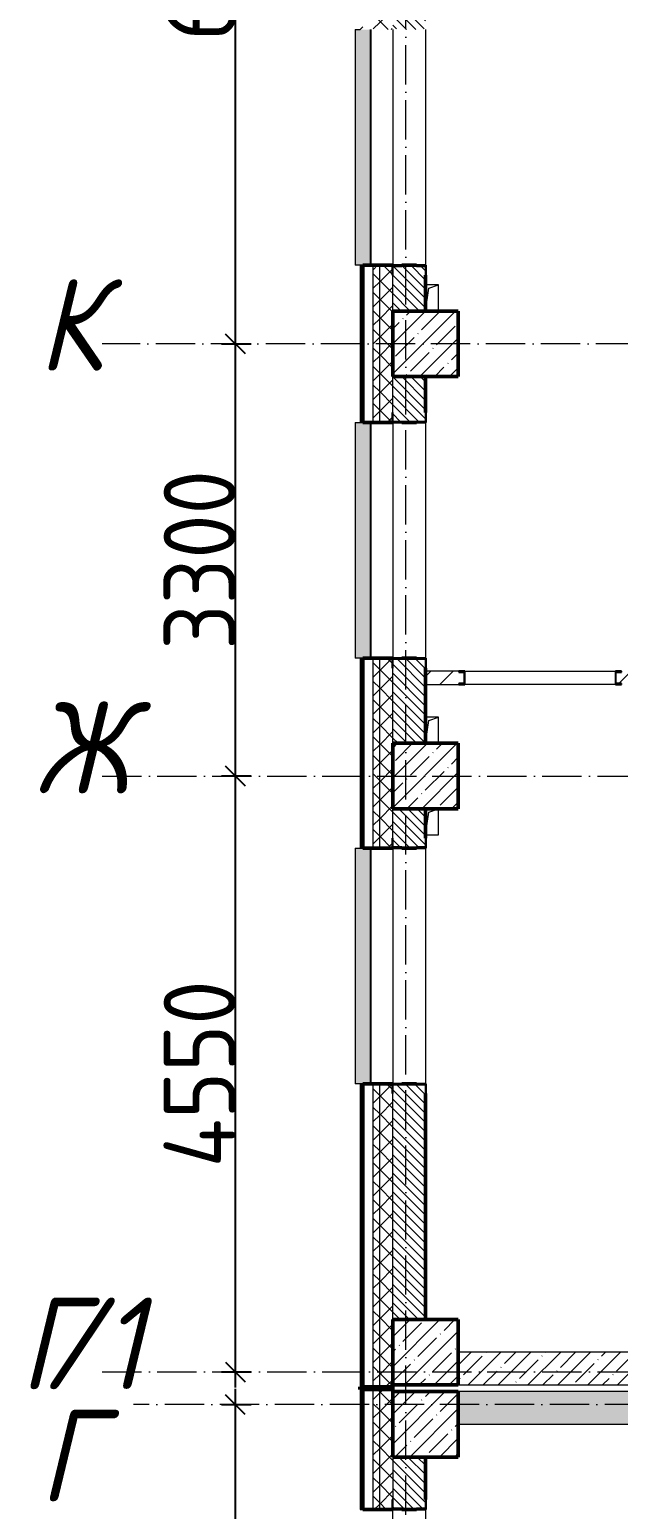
# Model space of a CAD drawing. Header units: millimetres. Extents: x -12989 to 629078, y -109036 to 555275.
# Drawn here: x 511344 to 515841, y 99365 to 110665 of the extents above; entities that cross this region are included whole.
import ezdxf

# ---------------------------------------------------------------- set-up
doc = ezdxf.new("R2010")
doc.units = ezdxf.units.MM
doc.linetypes.add('50_200_ШТРИХ_1Т_ш5_п1_п1_', pattern=[700, 500, -100, 0, -100])
for name, color, linetype, lineweight in [('A-____-____-DIMS', 7, 'Continuous', 9), ('A-GENM-____-MCUT', 7, 'Continuous', 25), ('A-GENM-____-OTLN', 7, 'Continuous', 9), ('A-GENM-____-OTLN-1', 7, 'Continuous', 25), ('A-GLAZ-____-OTLN', 7, 'Continuous', 9), ('A-WALL-____-MCUT-1', 7, 'Continuous', 9), ('A-WALL-____-MCUT-2', 7, 'Continuous', 50), ('A-WALL-____-MCUT-3', 7, 'Continuous', 9), ('A-WALL-____-OTLN', 7, 'Continuous', 9), ('A-WALL-____-PATT-1', 7, 'Continuous', 9), ('A-WALL-FNSH-MCUT-1', 7, 'Continuous', 9), ('I-WALL-____-OTLN', 7, 'Continuous', 9), ('S-COLS-____-MCUT', 7, 'Continuous', 50), ('S-COLS-____-OTLN', 7, 'Continuous', 9), ('S-GRID-____-IDEN', 7, 'Continuous', 9), ('S-GRID-____-OTLN-1', 7, '50_200_ШТРИХ_1Т_ш5_п1_п1_', 9)]:
    doc.layers.add(name, color=color, linetype=linetype, lineweight=lineweight)
doc.layers.add('A-GLAZ-____-OTLN-1', color=7, linetype='Continuous', lineweight=9, true_color=0xc0c0c0)
doc.styles.add('ISOCPEUR_I', font='isocpeui.ttf', dxfattribs={"width": 0.9, "height": 2.5})
doc.styles.add('ISOCPEUR_I_9', font='isocpeui.ttf', dxfattribs={"width": 0.9, "height": 250})
doc.styles.add('СПДС', font='isocpeur.ttf', dxfattribs={"width": 0.9})
doc.dimstyles.new('ISO-2_5_0_9К_БОЛЬШОЙ_ОСИ', dxfattribs={"dimscale": 304.8, "dimtxt": 248.995294, "dimasz": 0.492126, "dimexe": 0.393701, "dimexo": 0, "dimgap": 0, "dimtad": 1, "dimdec": 0, "dimzin": 0, "dimdsep": 46, "dimtxsty": 'ISOCPEUR_I_9', "dimblk1": 'OBLIQUE', "dimblk2": 'OBLIQUE', "dimsah": 1, "dimcen": 0.09, "dimdle": 0.393701, "dimazin": 0, "dimtfac": 1, "dimtdec": 4, "dimtix": 1, "dimtmove": 0, "dimatfit": 3, "dimfxl": 1, "dimtvp": 1, "dimtolj": 1, "dimtzin": 0, "dimarcsym": 2})
pattern_1 = [(135, (516567.8, 90784.41), (-35.35534, -35.35534), [])]
pattern_2 = [(45, (516567.8, 90784.41), (-70.71068, 70.71068), []), (135, (516567.8, 90784.41), (-70.71068, -70.71068), [])]
pattern_3 = [(45, (516567.8, 90784.41), (-114.0493, 114.0493), []), (45, (516681.85, 90784.41), (-114.0493, 114.0493), [201.612, -40.322, 3.353, -36.97])]
pattern_4 = [(45, (516567.8, 90784.41), (-85.5366, 85.5366), []), (45, (516624.82, 90784.41), (-85.5366, 85.5366), [])]

# ---------------------------------------------------------------- blocks, each defined once
blk = doc.blocks.new('BSC_Колонна _Прямоугольная - 500х500-V42-АР1_План отверстий 2 этажа в осях 1-64_А-ГГ')
at = {"layer": 'S-COLS-____-OTLN'}
h = blk.add_hatch(dxfattribs=at)
h.set_pattern_fill('FP_71', color=256, style=0, pattern_type=2)
h.set_pattern_definition([(45, (2200, -9781.04), (-114.0493, 114.0493), []), (45, (2314.05, -9781.04), (-114.0493, 114.0493), [201.612, -40.322, 3.353, -36.97])])
h.paths.add_polyline_path([(-250, -250), (250, -250), (250, 250), (-250, 250)], flags=0)
at = {"layer": 'S-COLS-____-MCUT'}
for p, q in [((250, 250), (-250, 250)), ((-250, 250), (-250, -250)), ((250, -250), (250, 250)), ((-250, -250), (250, -250))]:
    blk.add_line(p, q, dxfattribs=at)
blk = doc.blocks.new('BSC_Колонна _Прямоугольная - 500х500-V45-АР1_План отверстий 2 этажа в осях 1-64_А-ГГ')
at = {"layer": 'S-COLS-____-OTLN'}
h = blk.add_hatch(dxfattribs=at)
h.set_pattern_fill('FP_74', color=256, style=0, pattern_type=2)
h.set_pattern_definition([(45, (2200, -17481.04), (-114.0493, 114.0493), []), (45, (2314.05, -17481.04), (-114.0493, 114.0493), [201.612, -40.322, 3.353, -36.97])])
h.paths.add_polyline_path([(-250, -250), (250, -250), (250, 250), (-250, 250)], flags=0)
at = {"layer": 'S-COLS-____-MCUT'}
for p, q in [((250, 250), (-250, 250)), ((-250, 250), (-250, -250)), ((250, -250), (250, 250)), ((-250, -250), (250, -250))]:
    blk.add_line(p, q, dxfattribs=at)
blk = doc.blocks.new('BSC_Колонна _Прямоугольная - 500х500-V100-АР1_План отверстий 2 этажа в осях 1-64_А-ГГ')
at = {"layer": 'S-COLS-____-OTLN'}
h = blk.add_hatch(dxfattribs=at)
h.set_pattern_fill('FP_129', color=256, style=0, pattern_type=2)
h.set_pattern_definition([(45, (2200, -14181.04), (-114.0493, 114.0493), []), (45, (2314.05, -14181.04), (-114.0493, 114.0493), [201.612, -40.322, 3.353, -36.97])])
h.paths.add_polyline_path([(-250, -250), (250, -250), (250, 250), (-250, 250)], flags=0)
at = {"layer": 'S-COLS-____-MCUT'}
for p, q in [((250, 250), (-250, 250)), ((-250, 250), (-250, -250)), ((250, -250), (250, 250)), ((-250, -250), (250, -250))]:
    blk.add_line(p, q, dxfattribs=at)
blk = doc.blocks.new('BSC_Колонна _Прямоугольная - 500х500-V137-АР1_План отверстий 2 этажа в осях 1-64_А-ГГ')
at = {"layer": 'S-COLS-____-OTLN'}
h = blk.add_hatch(dxfattribs=at)
h.set_pattern_fill('FP_167', color=256, style=0, pattern_type=2)
h.set_pattern_definition([(45, (2200, -9231.04), (-114.0493, 114.0493), []), (45, (2314.05, -9231.04), (-114.0493, 114.0493), [201.612, -40.322, 3.353, -36.97])])
h.paths.add_polyline_path([(-250, -250), (250, -250), (250, 250), (-250, 250), (-250, 105)], flags=0)
at = {"layer": 'S-COLS-____-MCUT'}
for p, q in [((250, 250), (-250, 250)), ((-250, 250), (-250, -250)), ((250, -250), (250, 250)), ((-250, -250), (250, -250))]:
    blk.add_line(p, q, dxfattribs=at)
blk = doc.blocks.new('Фахверк_СКБ_Уголок - 250_2700-27497298-АР1_План отверстий 2 этажа в осях 1-64_А-ГГ')
at = {"layer": 'A-GENM-____-MCUT'}
for p, q in [((200, 181), (125, 181)), ((125, 181), (125, 106)), ((131, 106), (131, 175)), ((131, 175), (200, 175)), ((200, 175), (200, 181)), ((125, 106), (131, 106)), ((131, -6), (125, -6)), ((125, -6), (125, -81)), ((125, -81), (200, -81)), ((131, -75), (131, -6)), ((200, -75), (131, -75)), ((200, -81), (200, -75))]:
    blk.add_line(p, q, dxfattribs=at)
blk = doc.blocks.new('154_Стойка_СКБ_Швеллер - СМ-2180_100-28318692-АР1_План отверстий 2 этажа в осях 1-64_А-ГГ')
at = {"layer": 'A-GENM-____-MCUT'}
for p, q in [((171, 50), (125, 50)), ((125, 50), (125, -50)), ((129.5, 42.4), (171, 42.4)), ((129.5, -42.4), (129.5, 42.4)), ((171, 42.4), (171, 50)), ((125, -50), (171, -50)), ((171, -42.4), (129.5, -42.4)), ((171, -50), (171, -42.4))]:
    blk.add_line(p, q, dxfattribs=at)
blk = doc.blocks.new('Стены 5 - Стены 4-30145060-АР1_План отверстий 2 этажа в осях 1-64_А-ГГ')
at = {"layer": 'A-WALL-____-MCUT-2'}
for p, q in [((-1844, 41030), (-1844, 41010)), ((-1594, 41030), (-1844, 41030)), ((-1594, 41010), (-1594, 41030)), ((-1844, 41010), (-1594, 41010))]:
    blk.add_line(p, q, dxfattribs=at)
blk = doc.blocks.new('AR_Отверстие прямоугольное _в плите_ - AR_Отверстие прямоугольное _в плите_-V158-АР1_План отверстий 2 этажа в осях 1-64_А-ГГ')
at = {"layer": 'A-GENM-____-OTLN'}
for p, q in [((50, 100), (-50, 100)), ((-50, -100), (-25, 75)), ((-25, 75), (50, 100)), ((50, -100), (50, 100))]:
    blk.add_line(p, q, dxfattribs=at)
blk = doc.blocks.new('AR_Отверстие прямоугольное _в плите_ - AR_Отверстие прямоугольное _в плите_-30510733-АР1_План отверстий 2 этажа в осях 1-64_А-ГГ')
at = {"layer": 'A-GENM-____-OTLN'}
for p, q in [((-50, -100), (-25, 75)), ((-25, 75), (50, 100)), ((50, -100), (50, 100)), ((-50, -100), (50, -100))]:
    blk.add_line(p, q, dxfattribs=at)
blk = doc.blocks.new('Отлив_СКБ - Отлив витража_120_НВФ-31885689-АР1_План отверстий 2 этажа в осях 1-64_А-ГГ')
at = {"layer": 'A-GLAZ-____-OTLN-1'}
for points in [[(1800, 2), (1800, 120), (0, 120), (0, 2), (1103, 2)], [(1103, 0), (1800, 0), (1800, 2), (0, 2), (0, 0)]]:
    blk.add_hatch(color=256, dxfattribs=at).paths.add_polyline_path(points, flags=0)
at = {"layer": 'A-GLAZ-____-OTLN'}
for p, q in [((0, 83), (0, 120)), ((1800, 120), (0, 120)), ((1800, 120), (1800, 83)), ((0, 2), (1800, 2)), ((1800, 0), (0, 0))]:
    blk.add_line(p, q, dxfattribs=at)
blk = doc.blocks.new('_Oblique')
at = {"color": 0, "linetype": 'ByBlock', "lineweight": -2}
blk.add_line((-0.5, -0.5), (0.5, 0.5), dxfattribs=at)
blk = doc.blocks.new('*D2947')
at = {"layer": 'A-____-____-DIMS', "color": 0, "lineweight": -2, "transparency": 16777216}
for p, q in [((280119, -81002), (280119, -77362)), ((280013, -77482), (280239, -77482)), ((280013, -80882), (280239, -80882))]:
    blk.add_line(p, q, dxfattribs=at)
at = {"layer": 'Defpoints', "color": 0, "transparency": 16777216}
for p in [(280013, -77482), (280119, -77482), (280013, -80882)]:
    blk.add_point(p, dxfattribs=at)
at = {"layer": 'A-____-____-DIMS', "color": 0, "lineweight": -2, "transparency": 16777216, "xscale": 150, "yscale": 150, "zscale": 150}
for p, rotation in [((280119, -77482), 90), ((280119, -80882), 270)]:
    blk.add_blockref('_Oblique', p, dxfattribs=dict(at, rotation=rotation))
at = {"layer": 'A-____-____-DIMS', "color": 0, "transparency": 16777216, "insert": (279845, -79182), "char_height": 548.6, "attachment_point": 5, "rotation": 90, "style": 'СПДС'}
blk.add_mtext('\\A1;3400', dxfattribs=at)
blk = doc.blocks.new('*D2948')
at = {"layer": 'A-____-____-DIMS', "color": 0, "lineweight": -2, "transparency": 16777216}
for p, q in [((280119, -77352), (280119, -72562)), ((280013, -72682), (280239, -72682)), ((280013, -77232), (280239, -77232))]:
    blk.add_line(p, q, dxfattribs=at)
at = {"layer": 'Defpoints', "color": 0, "transparency": 16777216}
for p in [(280013, -72682), (280119, -72682), (280013, -77232)]:
    blk.add_point(p, dxfattribs=at)
at = {"layer": 'A-____-____-DIMS', "color": 0, "lineweight": -2, "transparency": 16777216, "xscale": 150, "yscale": 150, "zscale": 150}
for p, rotation in [((280119, -72682), 90), ((280119, -77232), 270)]:
    blk.add_blockref('_Oblique', p, dxfattribs=dict(at, rotation=rotation))
at = {"layer": 'A-____-____-DIMS', "color": 0, "transparency": 16777216, "insert": (279845, -74957), "char_height": 548.6, "attachment_point": 5, "rotation": 90, "style": 'СПДС'}
blk.add_mtext('\\A1;4550', dxfattribs=at)
blk = doc.blocks.new('*D2949')
at = {"layer": 'A-____-____-DIMS', "color": 0, "lineweight": -2, "transparency": 16777216}
for p, q in [((280119, -72802), (280119, -69262)), ((280013, -69382), (280239, -69382)), ((280013, -72682), (280239, -72682))]:
    blk.add_line(p, q, dxfattribs=at)
at = {"layer": 'Defpoints', "color": 0, "transparency": 16777216}
for p in [(280013, -69382), (280119, -69382), (280013, -72682)]:
    blk.add_point(p, dxfattribs=at)
at = {"layer": 'A-____-____-DIMS', "color": 0, "lineweight": -2, "transparency": 16777216, "xscale": 150, "yscale": 150, "zscale": 150}
for p, rotation in [((280119, -69382), 90), ((280119, -72682), 270)]:
    blk.add_blockref('_Oblique', p, dxfattribs=dict(at, rotation=rotation))
at = {"layer": 'A-____-____-DIMS', "color": 0, "transparency": 16777216, "insert": (279845, -71032), "char_height": 548.6, "attachment_point": 5, "rotation": 90, "style": 'СПДС'}
blk.add_mtext('\\A1;3300', dxfattribs=at)
blk = doc.blocks.new('*D2950')
at = {"layer": 'A-____-____-DIMS', "color": 0, "lineweight": -2, "transparency": 16777216}
for p, q in [((280119, -69502), (280119, -63262)), ((280013, -63382), (280239, -63382)), ((280013, -69382), (280239, -69382))]:
    blk.add_line(p, q, dxfattribs=at)
at = {"layer": 'Defpoints', "color": 0, "transparency": 16777216}
for p in [(280013, -63382), (280119, -63382), (280013, -69382)]:
    blk.add_point(p, dxfattribs=at)
at = {"layer": 'A-____-____-DIMS', "color": 0, "lineweight": -2, "transparency": 16777216, "xscale": 150, "yscale": 150, "zscale": 150}
for p, rotation in [((280119, -63382), 90), ((280119, -69382), 270)]:
    blk.add_blockref('_Oblique', p, dxfattribs=dict(at, rotation=rotation))
at = {"layer": 'A-____-____-DIMS', "color": 0, "transparency": 16777216, "insert": (279845, -66382), "char_height": 548.6, "attachment_point": 5, "rotation": 90, "style": 'СПДС'}
blk.add_mtext('\\A1;6000', dxfattribs=at)
blk = doc.blocks.new('3эт')
at = {"layer": 'S-GRID-____-OTLN-1', "color": 251, "ltscale": 0.6, "true_color": 0x636466}
for p, q in [((281420.7, -91346.1), (281420.7, -36982.5)), ((310478.4, -69382.4), (279101.9, -69382.4)), ((279101.9, -72682.4), (310478.4, -72682.4)), ((279101.9, -77232.4), (307641.3, -77232.4)), ((387845.1, -77482.4), (279340.9, -77482.4))]:
    blk.add_line(p, q, dxfattribs=at)
at = {"layer": 'S-GRID-____-IDEN', "char_height": 700, "attachment_point": 1, "style": 'ISOCPEUR_I'}
for s, insert, width in [('\\fISOCPEUR|b0|i1|c204|p34|;\\W.9;К', (278611.9, -68885.4), 223.671), ('\\fISOCPEUR|b0|i1|c204|p34|;\\W.9;Ж', (278582.9, -72114.8), 281.392), ('\\fISOCPEUR|b0|i1|c204|p34|;\\W.9;Г', (278473.1, -76664.8), 202.025), ('/1', (278639.8, -76664.8), 346.329), ('\\fISOCPEUR|b0|i1|c204|p34|;\\W.9;Г', (278620.9, -77520.9), 202.025)]:
    blk.add_mtext(s, dxfattribs=dict(at, insert=insert, width=width))
at = {"layer": 'A-____-____-DIMS'}
for base, p1, p2, override, picture, middle in [((280119.3, -63382.4), (280013.2, -69382.4), (280013.2, -63382.4), {"dimtxt": 1.8, "dimpost": '<>', "dimtxsty": 'СПДС', "dimfxl": 6000}, '*D2950', (279845, -66382.4)), ((280119.3, -69382.4), (280013.2, -72682.4), (280013.2, -69382.4), {"dimtxt": 1.8, "dimpost": '<>', "dimtxsty": 'СПДС', "dimfxl": 3300}, '*D2949', (279845, -71032.4)), ((280119.3, -72682.4), (280013.2, -77232.4), (280013.2, -72682.4), {"dimtxt": 1.8, "dimpost": '<>', "dimtxsty": 'СПДС', "dimfxl": 4550}, '*D2948', (279845, -74957.4)), ((280119.3, -77482.4), (280013.2, -80882.4), (280013.2, -77482.4), {"dimtxt": 1.8, "dimpost": '<>', "dimtxsty": 'СПДС', "dimfxl": 3400}, '*D2947', (279845, -79182.4))]:
    dim = blk.add_linear_dim(base=base, p1=p1, p2=p2, angle=90, dimstyle='ISO-2_5_0_9К_БОЛЬШОЙ_ОСИ', override=override, dxfattribs=at)
    dim.commit()
    dim.dimension.update_dxf_attribs({"geometry": picture, "text_midpoint": middle})

msp = doc.modelspace()

# ---------------------------------------------------------------- hatches: boundary and pattern name
at = {"layer": 'A-WALL-____-PATT-1'}
h = msp.add_hatch(dxfattribs=at)
h.set_pattern_fill('FP_3', color=256, style=0, pattern_type=2)
h.set_pattern_definition(pattern_4)
h.paths.add_polyline_path([(513867.7976, 100300.4504), (513887.7976, 100300.4504), (513887.7976, 102615.4504), (513867.7976, 102615.4504), (513867.7976, 101840.245)], flags=0)
h.paths.add_polyline_path([(513887.7976, 104415.4504), (513887.7976, 105865.4504), (513867.7976, 105865.4504), (513867.7976, 104415.4504)], flags=0)
h.paths.add_polyline_path([(513887.7976, 107665.4504), (513887.7976, 108865.4504), (513867.7976, 108865.4504), (513867.7976, 107665.4504)], flags=0)
h.paths.add_polyline_path([(513867.7976, 110665.4504), (513887.7976, 110665.4504), (513887.7976, 111865.4504), (513867.7976, 111865.4504)], flags=0)
h.paths.add_polyline_path([(513887.7976, 113665.4504), (513887.7976, 114865.4504), (513867.7976, 114865.4504), (513867.7976, 113665.4504)], flags=0)
h.paths.add_polyline_path([(513887.7976, 116665.4504), (513887.7976, 117590.4504), (513867.7976, 117590.4504), (513867.7976, 116665.4504)], flags=0)
h = msp.add_hatch(dxfattribs=at)
h.set_pattern_fill('FP_1', color=256, style=0, pattern_type=2)
h.set_pattern_definition(pattern_2)
h.paths.add_polyline_path([(514017.7976, 100300.4504), (514017.7976, 102615.4504), (513967.7976, 102615.4504), (513967.7976, 100300.4504)], flags=0)
h.paths.add_polyline_path([(514017.7976, 104415.4504), (514017.7976, 105865.4504), (513967.7976, 105865.4504), (513967.7976, 104415.4504)], flags=0)
h.paths.add_polyline_path([(514017.7976, 107665.4504), (514017.7976, 108865.4504), (513967.7976, 108865.4504), (513967.7976, 107665.4504)], flags=0)
h.paths.add_polyline_path([(513967.7976, 110665.4504), (514017.7976, 110665.4504), (514017.7976, 111865.4504), (513967.7976, 111865.4504)], flags=0)
h.paths.add_polyline_path([(514017.7976, 113665.4504), (514017.7976, 114865.4504), (513967.7976, 114865.4504), (513967.7976, 113665.4504)], flags=0)
h.paths.add_polyline_path([(514017.7976, 116665.4504), (514017.7976, 117515.4504), (513967.7976, 117515.4504), (513967.7976, 116665.4504)], flags=0)
h = msp.add_hatch(dxfattribs=at)
h.set_pattern_fill('FP_1', color=256, style=0, pattern_type=2)
h.set_pattern_definition(pattern_2)
h.paths.add_polyline_path([(514017.7976, 100300.4504), (514117.7976, 100300.4504), (514117.7976, 102540.4504), (514111.7976, 102540.4504), (514111.7976, 102615.4504), (514017.7976, 102615.4504), (514017.7976, 100315.4504)], flags=0)
h.paths.add_polyline_path([(514111.7976, 104415.4504), (514111.7976, 104490.4504), (514117.7976, 104490.4504), (514117.7976, 105790.4504), (514111.7976, 105790.4504), (514111.7976, 105865.4504), (514017.7976, 105865.4504), (514017.7976, 104415.4504)], flags=0)
h.paths.add_polyline_path([(514111.7976, 107665.4504), (514111.7976, 107740.4504), (514117.7976, 107740.4504), (514117.7976, 108790.4504), (514111.7976, 108790.4504), (514111.7976, 108865.4504), (514017.7976, 108865.4504), (514017.7976, 107665.4504)], flags=0)
h.paths.add_polyline_path([(514017.7976, 110665.4504), (514111.7976, 110665.4504), (514111.7976, 110740.4504), (514117.7976, 110740.4504), (514117.7976, 111790.4504), (514111.7976, 111790.4504), (514111.7976, 111865.4504), (514017.7976, 111865.4504), (514017.7976, 110671.4504)], flags=0)
h.paths.add_polyline_path([(514111.7976, 113665.4504), (514111.7976, 113740.4504), (514117.7976, 113740.4504), (514117.7976, 114790.4504), (514111.7976, 114790.4504), (514111.7976, 114865.4504), (514017.7976, 114865.4504), (514017.7976, 113665.4504)], flags=0)
h.paths.add_polyline_path([(514017.7976, 116665.4504), (514111.7976, 116665.4504), (514111.7976, 116740.4504), (514117.7976, 116740.4504), (514117.7976, 117515.4504), (514017.7976, 117515.4504), (514017.7976, 116671.4504)], flags=0)
h = msp.add_hatch(dxfattribs=at)
h.set_pattern_fill('FP_6', color=256, style=0, pattern_type=2)
h.set_pattern_definition(pattern_1)
h.paths.add_polyline_path([(514117.7976, 108515.4504), (514367.7976, 108515.4504), (514367.7976, 108859.4504), (514298.7976, 108859.4504), (514298.7976, 108865.4504), (514186.7976, 108865.4504), (514186.7976, 108859.4504), (514117.7976, 108859.4504), (514117.7976, 108720.1969)], flags=0)
h.paths.add_polyline_path([(514298.7976, 110665.4504), (514298.7976, 110671.4504), (514367.7976, 110671.4504), (514367.7976, 111859.4504), (514298.7976, 111859.4504), (514298.7976, 111865.4504), (514186.7976, 111865.4504), (514186.7976, 111859.4504), (514117.7976, 111859.4504), (514117.7976, 110671.4504), (514186.7976, 110671.4504), (514186.7976, 110665.4504)], flags=0)
h.paths.add_polyline_path([(514298.7976, 113665.4504), (514298.7976, 113671.4504), (514367.7976, 113671.4504), (514367.7976, 114015.4504), (514117.7976, 114015.4504), (514117.7976, 113671.4504), (514186.7976, 113671.4504), (514186.7976, 113665.4504)], flags=0)
h = msp.add_hatch(dxfattribs=at)
h.set_pattern_fill('FP_6', color=256, style=0, pattern_type=2)
h.set_pattern_definition(pattern_1)
h.paths.add_polyline_path([(514117.7976, 105215.4504), (514367.7976, 105215.4504), (514367.7976, 105859.4504), (514298.7976, 105859.4504), (514298.7976, 105865.4504), (514186.7976, 105865.4504), (514186.7976, 105859.4504), (514117.7976, 105859.4504), (514117.7976, 105280.2209)], flags=0)
h.paths.add_polyline_path([(514298.7976, 107665.4504), (514298.7976, 107671.4504), (514367.7976, 107671.4504), (514367.7976, 108015.4504), (514117.7976, 108015.4504), (514117.7976, 107671.4504), (514186.7976, 107671.4504), (514186.7976, 107665.4504)], flags=0)
h = msp.add_hatch(dxfattribs=at)
h.set_pattern_fill('FP_4', color=256, style=0, pattern_type=2)
h.set_pattern_definition([(45, (516567.8, 90784.41), (-84.8528, 84.8528), [])])
h.paths.add_polyline_path([(521367.7976, 105665.4504), (521367.7976, 105765.4504), (518467.7976, 105765.4504), (518467.7976, 105665.4504), (520089.0366, 105665.4504)], flags=0)
h.paths.add_polyline_path([(518417.7976, 105665.4504), (518417.7976, 105668.4504), (518464.7976, 105668.4504), (518464.7976, 105762.4504), (518417.7976, 105762.4504), (518417.7976, 105765.4504), (515863.7976, 105764.6216), (515863.7976, 105757.8504), (515822.2976, 105757.8504), (515822.2976, 105673.0504), (515863.7976, 105673.0504), (515863.7976, 105665.4504), (516554.108, 105665.4504)], flags=0)
h.paths.add_polyline_path([(514367.7976, 105665.4504), (514621.7976, 105665.4504), (514621.7976, 105673.0504), (514663.2976, 105673.0504), (514663.2976, 105757.8504), (514621.7976, 105757.8504), (514621.7976, 105765.4504), (514367.7976, 105765.4504), (514367.7976, 105673.0504)], flags=0)
h = msp.add_hatch(dxfattribs=at)
h.set_pattern_fill('FP_6', color=256, style=0, pattern_type=2)
h.set_pattern_definition(pattern_1)
h.paths.add_polyline_path([(514117.7976, 100815.4504), (514367.7976, 100815.4504), (514366.9643, 102609.4504), (514298.7976, 102609.4504), (514298.7976, 102615.4504), (514186.7976, 102615.4504), (514186.7976, 102609.4504), (514117.7976, 102609.4504), (514117.7976, 101840.245)], flags=0)
h.paths.add_polyline_path([(514298.7976, 104415.4504), (514298.7976, 104421.4504), (514367.7976, 104421.4504), (514367.7976, 104715.4504), (514117.7976, 104715.4504), (514117.7976, 104421.4504), (514186.7976, 104421.4504), (514186.7976, 104415.4504)], flags=0)
h = msp.add_hatch(dxfattribs=at)
h.set_pattern_fill('FP_25', color=256, style=0, pattern_type=2)
h.set_pattern_definition(pattern_3)
h.paths.add_polyline_path([(520972.7688, 100315.4504), (521667.7976, 100315.4504), (521667.7976, 100565.4504), (514617.7976, 100565.4504), (514617.7976, 100315.4504), (520089.0366, 100315.4504)], flags=0)
h = msp.add_hatch(dxfattribs=at)
h.set_pattern_fill('FP_3', color=256, style=0, pattern_type=2)
h.set_pattern_definition(pattern_4)
h.paths.add_polyline_path([(513867.7976, 88615.4504), (513887.7976, 88615.4504), (513887.7976, 93015.4504), (513867.7976, 93015.4504), (513867.7976, 91520.317)], flags=0)
h.paths.add_polyline_path([(513867.7976, 94815.4504), (513887.7976, 94815.4504), (513887.7976, 97565.4504), (513867.7976, 97565.4504), (513867.7976, 94960.293)], flags=0)
h.paths.add_polyline_path([(513887.7976, 99365.4504), (513887.7976, 100280.4504), (513867.7976, 100280.4504), (513867.7976, 99365.4504)], flags=0)
h = msp.add_hatch(dxfattribs=at)
h.set_pattern_fill('FP_1', color=256, style=0, pattern_type=2)
h.set_pattern_definition(pattern_2)
h.paths.add_polyline_path([(513967.7976, 88715.4504), (514017.7976, 88715.4504), (514017.7976, 93015.4504), (513967.7976, 93015.4504), (513967.7976, 91520.317)], flags=0)
h.paths.add_polyline_path([(514017.7976, 94815.4504), (514017.7976, 97565.4504), (513967.7976, 97565.4504), (513967.7976, 94815.4504)], flags=0)
h.paths.add_polyline_path([(514017.7976, 99365.4504), (514017.7976, 100300.4504), (513967.7976, 100300.4504), (513967.7976, 99365.4504)], flags=0)
h = msp.add_hatch(dxfattribs=at)
h.set_pattern_fill('FP_1', color=256, style=0, pattern_type=2)
h.set_pattern_definition(pattern_2)
h.paths.add_polyline_path([(514017.7976, 88765.4504), (514117.7976, 88765.4504), (514117.7976, 93015.4504), (514017.7976, 93015.4504), (514017.7976, 91520.317)], flags=0)
h.paths.add_polyline_path([(514117.7976, 94815.4504), (514117.7976, 97490.4504), (514111.7976, 97490.4504), (514111.7976, 97565.4504), (514017.7976, 97565.4504), (514017.7976, 94815.4504)], flags=0)
h.paths.add_polyline_path([(514111.7976, 99365.4504), (514111.7976, 99440.4504), (514117.7976, 99440.4504), (514117.7976, 100300.4504), (514017.7976, 100300.4504), (514017.7976, 99365.4504)], flags=0)
h = msp.add_hatch(dxfattribs=at)
h.set_pattern_fill('FP_25', color=256, style=0, pattern_type=2)
h.set_pattern_definition(pattern_3)
h.paths.add_polyline_path([(539217.7976, 100015.4504), (540117.7976, 100015.4504), (540117.7976, 100265.4504), (539217.7976, 100265.4504)], flags=0)
h.paths.add_polyline_path([(537117.7976, 100015.4504), (537117.7976, 100265.4504), (529467.7976, 100265.4504), (529467.7976, 100015.4504), (534228.7509, 100015.4504)], flags=0)
h.paths.add_polyline_path([(527367.7976, 100015.4504), (527367.7976, 100265.4504), (526167.7976, 100265.4504), (526167.7976, 100015.4504), (527158.8938, 100015.4504)], flags=0)
h.paths.add_polyline_path([(521856.5009, 100015.4504), (522167.7976, 100015.4504), (522167.7976, 100265.4504), (514617.7976, 100265.4504), (514617.7976, 100015.4504), (520089.0366, 100015.4504)], flags=0)
h = msp.add_hatch(dxfattribs=at)
h.set_pattern_fill('FP_6', color=256, style=0, pattern_type=2)
h.set_pattern_definition(pattern_1)
h.paths.add_polyline_path([(514117.7976, 97115.4504), (514367.7976, 97115.4504), (514367.7976, 97559.4504), (514298.7976, 97559.4504), (514298.7976, 97565.4504), (514186.7976, 97565.4504), (514186.7976, 97559.4504), (514117.7976, 97559.4504), (514117.7976, 97490.4504)], flags=0)
h.paths.add_polyline_path([(514186.7976, 99365.4504), (514298.7976, 99365.4504), (514298.7976, 99371.4504), (514367.7976, 99371.4504), (514367.7976, 99765.4504), (514117.7976, 99765.4504), (514117.7976, 99371.4504), (514186.7976, 99371.4504)], flags=0)

# ---------------------------------------------------------------- linework, layer by layer
at = {"layer": 'A-WALL-____-MCUT-1'}
for p, q in [((521667.7976, 100565.4504), (514617.7976, 100565.4504)), ((514617.7976, 100315.4504), (521667.7976, 100315.4504)), ((522167.7976, 100265.4504), (514617.7976, 100265.4504)), ((514617.7976, 100015.4504), (522167.7976, 100015.4504))]:
    msp.add_line(p, q, dxfattribs=at)
at = {"layer": 'A-WALL-____-MCUT-2'}
for p, q in [((514111.7976, 108865.4504), (513887.7976, 108865.4504)), ((513887.7976, 108865.4504), (513887.7976, 107665.4504)), ((514298.7976, 108865.4504), (514186.7976, 108865.4504)), ((514367.7976, 108515.4504), (514367.7976, 108790.4504)), ((514367.7976, 107740.4504), (514367.7976, 108015.4504)), ((513887.7976, 107665.4504), (514111.7976, 107665.4504)), ((514186.7976, 107665.4504), (514298.7976, 107665.4504)), ((514111.7976, 105865.4504), (513887.7976, 105865.4504)), ((513887.7976, 105865.4504), (513887.7976, 104415.4504)), ((514298.7976, 105865.4504), (514186.7976, 105865.4504)), ((514367.7976, 105215.4504), (514367.7976, 105790.4504)), ((514367.7976, 104490.4504), (514367.7976, 104715.4504)), ((513887.7976, 104415.4504), (514111.7976, 104415.4504)), ((514186.7976, 104415.4504), (514298.7976, 104415.4504)), ((514111.7976, 102615.4504), (513887.7976, 102615.4504)), ((513887.7976, 102615.4504), (513887.7976, 99365.4504)), ((514298.7976, 102615.4504), (514186.7976, 102615.4504)), ((514367.7976, 100815.4504), (514367.7976, 102540.4504)), ((514117.7976, 100265.4504), (514117.7976, 100315.4504)), ((514367.7976, 99440.4504), (514367.7976, 99765.4504)), ((513887.7976, 99365.4504), (514111.7976, 99365.4504)), ((514186.7976, 99365.4504), (514298.7976, 99365.4504))]:
    msp.add_line(p, q, dxfattribs=at)
at = {"layer": 'A-WALL-____-MCUT-3'}
for p, q in [((513967.7976, 107665.4504), (513967.7976, 108865.4504)), ((514017.7976, 107665.4504), (514017.7976, 108865.4504)), ((514117.7976, 108515.4504), (514117.7976, 108790.4504)), ((514117.7976, 107740.4504), (514117.7976, 108015.4504)), ((513967.7976, 104415.4504), (513967.7976, 105865.4504)), ((514017.7976, 104415.4504), (514017.7976, 105865.4504)), ((514117.7976, 105215.4504), (514117.7976, 105790.4504)), ((514117.7976, 104490.4504), (514117.7976, 104715.4504)), ((513967.7976, 99365.4504), (513967.7976, 102615.4504)), ((514017.7976, 99365.4504), (514017.7976, 102615.4504)), ((514117.7976, 100815.4504), (514117.7976, 102540.4504)), ((514117.7976, 99765.4504), (514117.7976, 99440.4504))]:
    msp.add_line(p, q, dxfattribs=at)
at = {"layer": 'A-WALL-____-OTLN'}
for p, q in [((514117.7976, 110665.4504), (514117.7976, 108865.4504)), ((514367.7976, 110665.4504), (514367.7976, 108865.4504)), ((514117.7976, 107665.4504), (514117.7976, 105865.4504)), ((514367.7976, 107665.4504), (514367.7976, 105865.4504)), ((514117.7976, 104415.4504), (514117.7976, 102615.4504)), ((514367.7976, 104415.4504), (514367.7976, 102615.4504)), ((514117.7976, 97565.4504), (514117.7976, 99365.4504)), ((514367.7976, 99365.4504), (514367.7976, 97565.4504))]:
    msp.add_line(p, q, dxfattribs=at)
at = {"layer": 'A-WALL-FNSH-MCUT-1'}
for p, q in [((513867.7976, 108865.4504), (513867.7976, 107665.4504)), ((513887.7976, 108865.4504), (513867.7976, 108865.4504)), ((513867.7976, 107665.4504), (513887.7976, 107665.4504)), ((513867.7976, 105865.4504), (513867.7976, 104415.4504)), ((513887.7976, 105865.4504), (513867.7976, 105865.4504)), ((514621.7976, 105765.4504), (514367.7976, 105765.4504)), ((514367.7976, 105665.4504), (514621.7976, 105665.4504)), ((513867.7976, 104415.4504), (513887.7976, 104415.4504)), ((513867.7976, 102615.4504), (513867.7976, 100300.4504)), ((513887.7976, 102615.4504), (513867.7976, 102615.4504)), ((513867.7976, 100300.4504), (513887.7976, 100300.4504)), ((513867.7976, 100280.4504), (513867.7976, 99365.4504)), ((513887.7976, 100280.4504), (513867.7976, 100280.4504)), ((513867.7976, 99365.4504), (513887.7976, 99365.4504))]:
    msp.add_line(p, q, dxfattribs=at)
at = {"layer": 'I-WALL-____-OTLN'}
for p, q in [((514667.7976, 105765.4504), (515817.7976, 105765.4504)), ((515817.7976, 105665.4504), (514667.7976, 105665.4504))]:
    msp.add_line(p, q, dxfattribs=at)

# ---------------------------------------------------------------- block references
msp.add_blockref('3эт', (232797.0902, 177647.8646))
at = {"layer": 'A-GENM-____-OTLN'}
for name, p in [('AR_Отверстие прямоугольное _в плите_ - AR_Отверстие прямоугольное _в плите_-V158-АР1_План отверстий 2 этажа в осях 1-64_А-ГГ', (514417.7976, 108615.4504)), ('AR_Отверстие прямоугольное _в плите_ - AR_Отверстие прямоугольное _в плите_-V158-АР1_План отверстий 2 этажа в осях 1-64_А-ГГ', (514417.7976, 105315.4504)), ('AR_Отверстие прямоугольное _в плите_ - AR_Отверстие прямоугольное _в плите_-30510733-АР1_План отверстий 2 этажа в осях 1-64_А-ГГ', (514417.7976, 104615.4504))]:
    msp.add_blockref(name, p, dxfattribs=at)
at = {"layer": 'A-GENM-____-OTLN-1'}
for name, p, rotation in [('Фахверк_СКБ_Уголок - 250_2700-27497298-АР1_План отверстий 2 этажа в осях 1-64_А-ГГ', (514192.7976, 108990.4504), 269.9999999999999), ('Фахверк_СКБ_Уголок - 250_2700-27497298-АР1_План отверстий 2 этажа в осях 1-64_А-ГГ', (514292.7976, 107540.4504), 89.99999999999991), ('Фахверк_СКБ_Уголок - 250_2700-27497298-АР1_План отверстий 2 этажа в осях 1-64_А-ГГ', (514192.7976, 105990.4504), 269.9999999999999), ('154_Стойка_СКБ_Швеллер - СМ-2180_100-28318692-АР1_План отверстий 2 этажа в осях 1-64_А-ГГ', (514792.7976, 105715.4504), 180), ('Фахверк_СКБ_Уголок - 250_2700-27497298-АР1_План отверстий 2 этажа в осях 1-64_А-ГГ', (514292.7976, 104290.4504), 89.99999999999991), ('Фахверк_СКБ_Уголок - 250_2700-27497298-АР1_План отверстий 2 этажа в осях 1-64_А-ГГ', (514192.7976, 102740.4504), 269.9999999999999), ('Фахверк_СКБ_Уголок - 250_2700-27497298-АР1_План отверстий 2 этажа в осях 1-64_А-ГГ', (514292.7976, 99240.4504), 89.99999999999991)]:
    msp.add_blockref(name, p, dxfattribs=dict(at, rotation=rotation))
msp.add_blockref('154_Стойка_СКБ_Швеллер - СМ-2180_100-28318692-АР1_План отверстий 2 этажа в осях 1-64_А-ГГ', (515692.7976, 105715.4504), dxfattribs=at)
at = {"layer": 'A-GLAZ-____-OTLN', "rotation": 90}
for p in [(513950.7976, 108865.4504), (513950.7976, 105865.4504), (513950.7976, 102615.4504)]:
    msp.add_blockref('Отлив_СКБ - Отлив витража_120_НВФ-31885689-АР1_План отверстий 2 этажа в осях 1-64_А-ГГ', p, dxfattribs=at)
at = {"layer": 'A-WALL-____-OTLN'}
msp.add_blockref('Стены 5 - Стены 4-30145060-АР1_План отверстий 2 этажа в осях 1-64_А-ГГ', (515711.3094, 59270.2084), dxfattribs=at)
at = {"layer": 'S-COLS-____-OTLN'}
for name, p in [('BSC_Колонна _Прямоугольная - 500х500-V45-АР1_План отверстий 2 этажа в осях 1-64_А-ГГ', (514367.7976, 108265.4504)), ('BSC_Колонна _Прямоугольная - 500х500-V100-АР1_План отверстий 2 этажа в осях 1-64_А-ГГ', (514367.7976, 104965.4504)), ('BSC_Колонна _Прямоугольная - 500х500-V42-АР1_План отверстий 2 этажа в осях 1-64_А-ГГ', (514367.7976, 100565.4504)), ('BSC_Колонна _Прямоугольная - 500х500-V137-АР1_План отверстий 2 этажа в осях 1-64_А-ГГ', (514367.7976, 100015.4504))]:
    msp.add_blockref(name, p, dxfattribs=at)

doc.saveas('drawing.dxf')
